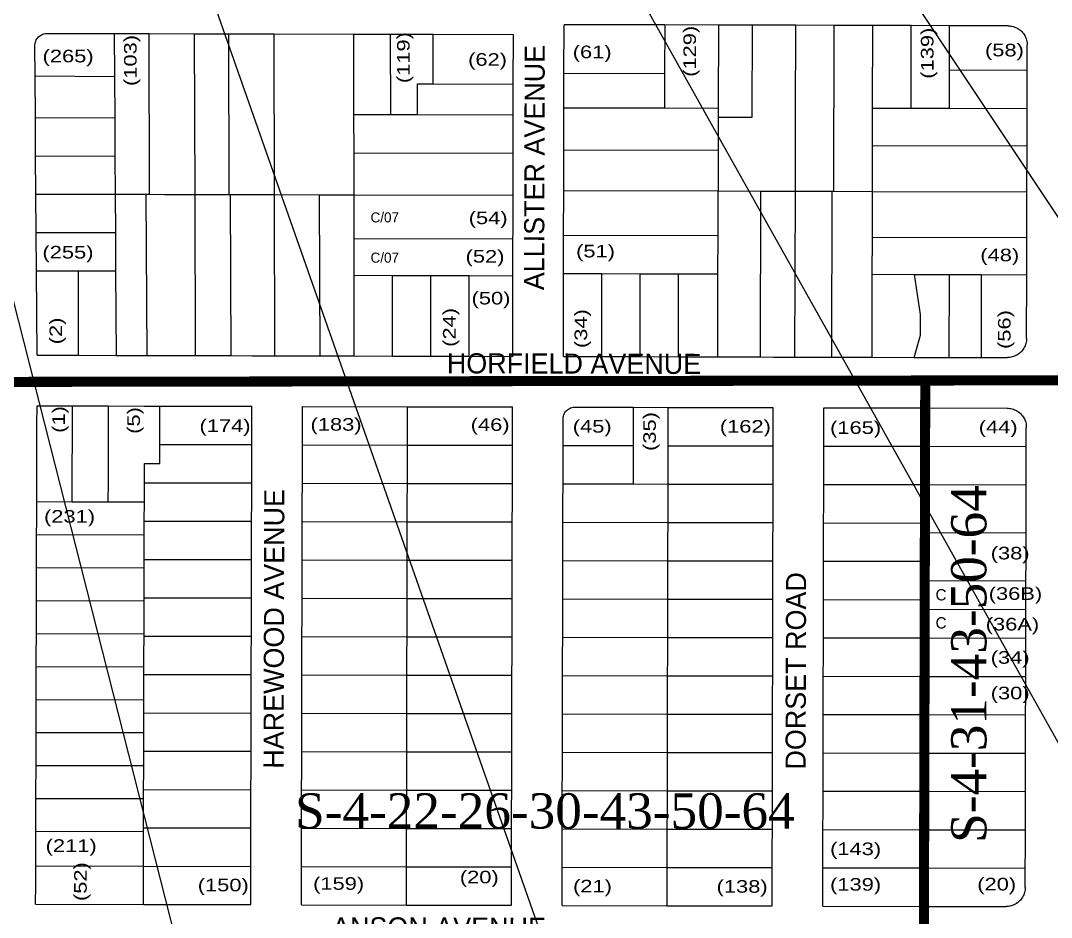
# Model space of a CAD drawing. Header units: millimetres. Extents: x 1745962 to 1749233, y 4525379 to 4529927.
# Drawn here: x 1747284.3 to 1747693.8, y 4528190.1 to 4528546.5 of the extents above; entities that cross this region are included whole.
import ezdxf
from ezdxf.enums import TextEntityAlignment as Align

# ---------------------------------------------------------------- set-up
doc = ezdxf.new("R2010")
doc.units = ezdxf.units.MM
doc.header["$LTSCALE"] = 10
doc.header["$MEASUREMENT"] = 0
for name, color, linetype in [('AROLL_ADDRESS', 44, 'Continuous'), ('AROLL_LOTS', 8, 'Continuous'), ('AROLL_ROADS', 7, 'Continuous'), ('CONSENT_AROLL', 8, 'Continuous'), ('ZONING_STANDARDS', 140, 'Continuous'), ('ZONING_ZONES', 140, 'Continuous')]:
    doc.layers.add(name, color=color, linetype=linetype)
doc.styles.add('DUTCH', font='dutcheb.ttf')
doc.styles.add('Univers Condensed', font='UNVR57W.TTF')
doc.styles.add('Univers Light Condensed', font='unvr47a.ttf')

msp = doc.modelspace()

# ---------------------------------------------------------------- linework, layer by layer
at = {"layer": 'AROLL_LOTS'}
for p, q in [((1747500.16, 4528525.63), (1747500.19, 4528544.87)), ((1747540.2, 4528544.77), (1747500.19, 4528544.87)), ((1747540.2, 4528544.77), (1747540.12, 4528525.53)), ((1747561.53, 4528544.72), (1747540.2, 4528544.77)), ((1747561.53, 4528544.72), (1747561.4, 4528511.73)), ((1747575.02, 4528544.68), (1747561.53, 4528544.72)), ((1747574.98, 4528508.69), (1747575.02, 4528544.68)), ((1747592.22, 4528544.64), (1747575.02, 4528544.68)), ((1747592.16, 4528508.65), (1747592.22, 4528544.64)), ((1747607.45, 4528544.6), (1747592.22, 4528544.64)), ((1747607.31, 4528478.69), (1747607.45, 4528544.6)), ((1747622.87, 4528544.57), (1747607.45, 4528544.6)), ((1747622.79, 4528511.61), (1747622.87, 4528544.57)), ((1747638.12, 4528544.53), (1747622.87, 4528544.57)), ((1747638.04, 4528511.57), (1747638.12, 4528544.53)), ((1747653.35, 4528544.5), (1747638.12, 4528544.53)), ((1747653.31, 4528526.77), (1747653.35, 4528544.5)), ((1747676.62, 4528544.43), (1747653.35, 4528544.5)), ((1747294.94, 4528541.45), (1747321.61, 4528541.39)), ((1747321.61, 4528541.39), (1747335.32, 4528541.36)), ((1747321.72, 4528524.36), (1747321.61, 4528541.39)), ((1747335.32, 4528541.36), (1747353.3, 4528541.31)), ((1747335.47, 4528477.48), (1747335.32, 4528541.36)), ((1747353.3, 4528541.31), (1747367.01, 4528541.27)), ((1747353.56, 4528477.43), (1747353.3, 4528541.31)), ((1747367.01, 4528541.27), (1747385, 4528541.23)), ((1747367.16, 4528477.39), (1747367.01, 4528541.27)), ((1747385, 4528541.23), (1747416.7, 4528541.15)), ((1747385.16, 4528477.35), (1747385, 4528541.23)), ((1747416.7, 4528541.15), (1747431.29, 4528541.11)), ((1747416.72, 4528509.24), (1747416.7, 4528541.15)), ((1747431.29, 4528541.11), (1747448.21, 4528541.07)), ((1747431.34, 4528509.2), (1747431.29, 4528541.11)), ((1747448.17, 4528521.34), (1747448.21, 4528541.07)), ((1747448.21, 4528541.07), (1747480.07, 4528540.99)), ((1747480.03, 4528521.27), (1747480.07, 4528540.99)), ((1747290.02, 4528524.5), (1747289.93, 4528536.42)), ((1747684.19, 4528526.69), (1747684.22, 4528536.8)), ((1747653.27, 4528511.54), (1747653.31, 4528526.77)), ((1747684.19, 4528526.69), (1747653.31, 4528526.77)), ((1747684.16, 4528511.45), (1747684.19, 4528526.69)), ((1747290.02, 4528524.5), (1747321.72, 4528524.36)), ((1747290.14, 4528508.03), (1747290.02, 4528524.5)), ((1747321.82, 4528507.9), (1747321.72, 4528524.36)), ((1747500.12, 4528511.91), (1747500.16, 4528525.63)), ((1747500.16, 4528525.63), (1747540.12, 4528525.53)), ((1747540.12, 4528525.53), (1747540.07, 4528511.79)), ((1747441.93, 4528509.17), (1747441.95, 4528521.36)), ((1747441.95, 4528521.36), (1747448.17, 4528521.34)), ((1747448.17, 4528521.34), (1747480.03, 4528521.27)), ((1747480, 4528509.08), (1747480.03, 4528521.27)), ((1747500.09, 4528495.16), (1747500.12, 4528511.91)), ((1747500.12, 4528511.91), (1747540.07, 4528511.79)), ((1747540.07, 4528511.79), (1747561.4, 4528511.73)), ((1747561.4, 4528511.73), (1747561.4, 4528508.15)), ((1747622.76, 4528496.87), (1747622.79, 4528511.61)), ((1747638.04, 4528511.57), (1747622.79, 4528511.61)), ((1747653.27, 4528511.54), (1747638.04, 4528511.57)), ((1747684.16, 4528511.45), (1747653.27, 4528511.54)), ((1747684.12, 4528496.72), (1747684.16, 4528511.45)), ((1747290.14, 4528508.03), (1747321.82, 4528507.9)), ((1747290.25, 4528492.81), (1747290.14, 4528508.03)), ((1747321.9, 4528492.7), (1747321.82, 4528507.9)), ((1747416.72, 4528509.24), (1747431.34, 4528509.2)), ((1747416.74, 4528494.01), (1747416.72, 4528509.24)), ((1747431.34, 4528509.2), (1747441.93, 4528509.17)), ((1747441.93, 4528509.17), (1747480, 4528509.08)), ((1747479.97, 4528493.85), (1747480, 4528509.08)), ((1747561.4, 4528508.15), (1747574.98, 4528508.11)), ((1747561.4, 4528508.15), (1747561.41, 4528495)), ((1747574.98, 4528508.11), (1747574.98, 4528508.69)), ((1747592.1, 4528478.73), (1747592.16, 4528508.65)), ((1747416.74, 4528494.01), (1747479.97, 4528493.85)), ((1747416.75, 4528477.28), (1747416.74, 4528494.01)), ((1747479.93, 4528477.11), (1747479.97, 4528493.85)), ((1747500.05, 4528478.95), (1747500.09, 4528495.16)), ((1747500.09, 4528495.16), (1747561.41, 4528495)), ((1747561.41, 4528495), (1747561.43, 4528478.8)), ((1747622.73, 4528478.65), (1747622.76, 4528496.87)), ((1747622.76, 4528496.87), (1747684.12, 4528496.72)), ((1747684.08, 4528478.49), (1747684.12, 4528496.72)), ((1747290.25, 4528492.81), (1747321.9, 4528492.7)), ((1747290.36, 4528477.59), (1747290.25, 4528492.81)), ((1747321.98, 4528477.51), (1747321.9, 4528492.7)), ((1747290.36, 4528477.59), (1747321.98, 4528477.51)), ((1747290.48, 4528462.36), (1747290.36, 4528477.59)), ((1747321.98, 4528477.51), (1747334.17, 4528477.48)), ((1747322.07, 4528462.28), (1747321.98, 4528477.51)), ((1747334.17, 4528477.48), (1747335.47, 4528477.48)), ((1747334.52, 4528413.45), (1747334.17, 4528477.48)), ((1747335.47, 4528477.48), (1747341.38, 4528477.46)), ((1747341.38, 4528477.46), (1747353.56, 4528477.43)), ((1747353.56, 4528477.43), (1747367.16, 4528477.39)), ((1747353.82, 4528413.4), (1747353.56, 4528477.43)), ((1747367.16, 4528477.39), (1747367.62, 4528477.39)), ((1747367.62, 4528477.39), (1747385.16, 4528477.35)), ((1747367.88, 4528413.36), (1747367.62, 4528477.39)), ((1747385.16, 4528477.35), (1747403, 4528477.3)), ((1747385.32, 4528413.32), (1747385.16, 4528477.35)), ((1747403, 4528477.3), (1747416.75, 4528477.28)), ((1747403.26, 4528413.28), (1747403, 4528477.3)), ((1747416.75, 4528477.28), (1747479.93, 4528477.11)), ((1747416.77, 4528445.3), (1747416.75, 4528477.28)), ((1747479.85, 4528445.14), (1747479.93, 4528477.11)), ((1747500, 4528461.23), (1747500.05, 4528478.95)), ((1747500.05, 4528478.95), (1747561.43, 4528478.8)), ((1747561.38, 4528461.08), (1747561.43, 4528478.8)), ((1747561.43, 4528478.8), (1747578.39, 4528478.76)), ((1747578.2, 4528412.84), (1747578.39, 4528478.76)), ((1747578.39, 4528478.76), (1747592.1, 4528478.73)), ((1747591.91, 4528412.8), (1747592.1, 4528478.73)), ((1747592.1, 4528478.73), (1747606.7, 4528478.69)), ((1747606.51, 4528412.77), (1747606.7, 4528478.69)), ((1747606.7, 4528478.69), (1747607.31, 4528478.69)), ((1747607.31, 4528478.69), (1747622.73, 4528478.65)), ((1747622.69, 4528460.47), (1747622.73, 4528478.65)), ((1747622.73, 4528478.65), (1747684.08, 4528478.49)), ((1747684.04, 4528460.31), (1747684.08, 4528478.49)), ((1747290.48, 4528462.36), (1747322.07, 4528462.28)), ((1747290.59, 4528447.13), (1747290.48, 4528462.36)), ((1747322.15, 4528447.05), (1747322.07, 4528462.28)), ((1747499.97, 4528446), (1747500, 4528461.23)), ((1747500, 4528461.23), (1747561.38, 4528461.08)), ((1747561.34, 4528445.84), (1747561.38, 4528461.08)), ((1747622.66, 4528445.69), (1747622.69, 4528460.47)), ((1747622.69, 4528460.47), (1747684.04, 4528460.31)), ((1747684, 4528445.54), (1747684.04, 4528460.31)), ((1747290.59, 4528447.13), (1747307.26, 4528447.09)), ((1747290.85, 4528413.55), (1747290.59, 4528447.13)), ((1747307.26, 4528447.09), (1747322.15, 4528447.05)), ((1747307.29, 4528413.51), (1747307.26, 4528447.09)), ((1747322.33, 4528413.47), (1747322.15, 4528447.05)), ((1747416.77, 4528445.3), (1747432.01, 4528445.26)), ((1747416.8, 4528413.24), (1747416.77, 4528445.3)), ((1747432.01, 4528445.26), (1747447.24, 4528445.22)), ((1747432.03, 4528413.2), (1747432.01, 4528445.26)), ((1747447.24, 4528445.22), (1747462.47, 4528445.18)), ((1747447.27, 4528413.16), (1747447.24, 4528445.22)), ((1747462.47, 4528445.18), (1747479.85, 4528445.14)), ((1747462.49, 4528413.12), (1747462.47, 4528445.18)), ((1747479.79, 4528413.08), (1747479.85, 4528445.14)), ((1747499.9, 4528413.04), (1747499.97, 4528446)), ((1747499.97, 4528446), (1747515.21, 4528445.96)), ((1747515.13, 4528413), (1747515.21, 4528445.96)), ((1747515.21, 4528445.96), (1747530.45, 4528445.92)), ((1747530.36, 4528412.96), (1747530.45, 4528445.92)), ((1747530.45, 4528445.92), (1747545.68, 4528445.88)), ((1747545.6, 4528412.92), (1747545.68, 4528445.88)), ((1747545.68, 4528445.88), (1747561.34, 4528445.84)), ((1747561.24, 4528412.88), (1747561.34, 4528445.84)), ((1747622.58, 4528412.73), (1747622.66, 4528445.69)), ((1747622.66, 4528445.69), (1747639.42, 4528445.65)), ((1747639.42, 4528445.65), (1747653.14, 4528445.62)), ((1747641.82, 4528429.74), (1747639.42, 4528445.65)), ((1747653.14, 4528445.62), (1747653.05, 4528412.65)), ((1747653.14, 4528445.62), (1747665.93, 4528445.59)), ((1747665.93, 4528445.59), (1747665.85, 4528412.62)), ((1747665.93, 4528445.59), (1747684, 4528445.54)), ((1747683.94, 4528420.19), (1747684, 4528445.54)), ((1747641.8, 4528421.52), (1747641.82, 4528429.74)), ((1747639.35, 4528412.69), (1747641.8, 4528421.52)), ((1747290.85, 4528413.55), (1747307.29, 4528413.51)), ((1747307.29, 4528413.51), (1747322.33, 4528413.47)), ((1747322.33, 4528413.47), (1747334.52, 4528413.45)), ((1747334.52, 4528413.45), (1747341.63, 4528413.43)), ((1747341.63, 4528413.43), (1747353.82, 4528413.4)), ((1747353.82, 4528413.4), (1747367.88, 4528413.36)), ((1747367.88, 4528413.36), (1747376.21, 4528413.34)), ((1747376.21, 4528413.34), (1747385.32, 4528413.32)), ((1747385.32, 4528413.32), (1747396.32, 4528413.29)), ((1747396.32, 4528413.29), (1747403.26, 4528413.28)), ((1747403.26, 4528413.28), (1747416.8, 4528413.24)), ((1747416.8, 4528413.24), (1747432.03, 4528413.2)), ((1747432.03, 4528413.2), (1747447.27, 4528413.16)), ((1747447.27, 4528413.16), (1747462.49, 4528413.12)), ((1747462.49, 4528413.12), (1747479.79, 4528413.08)), ((1747499.9, 4528413.04), (1747515.13, 4528413)), ((1747515.13, 4528413), (1747530.36, 4528412.96)), ((1747530.36, 4528412.96), (1747545.6, 4528412.92)), ((1747545.6, 4528412.92), (1747561.24, 4528412.88)), ((1747561.24, 4528412.88), (1747578.2, 4528412.84)), ((1747578.2, 4528412.84), (1747583.38, 4528412.82)), ((1747583.38, 4528412.82), (1747591.91, 4528412.8)), ((1747591.91, 4528412.8), (1747603.49, 4528412.78)), ((1747603.49, 4528412.78), (1747606.51, 4528412.77)), ((1747606.51, 4528412.77), (1747622.58, 4528412.73)), ((1747622.58, 4528412.73), (1747639.35, 4528412.69)), ((1747639.35, 4528412.69), (1747653.05, 4528412.65)), ((1747653.05, 4528412.65), (1747665.85, 4528412.62)), ((1747665.85, 4528412.62), (1747676.31, 4528412.59)), ((1747290.77, 4528385.82), (1747290.79, 4528393.45)), ((1747290.79, 4528393.45), (1747304.88, 4528393.4)), ((1747304.86, 4528385.79), (1747304.88, 4528393.4)), ((1747304.88, 4528393.4), (1747319.21, 4528393.37)), ((1747319.19, 4528385.75), (1747319.21, 4528393.37)), ((1747319.21, 4528393.37), (1747333.52, 4528393.33)), ((1747333.52, 4528393.33), (1747339.61, 4528393.32)), ((1747339.59, 4528385.71), (1747339.61, 4528393.32)), ((1747339.61, 4528393.32), (1747376.17, 4528393.23)), ((1747376.15, 4528385.61), (1747376.17, 4528393.23)), ((1747396.26, 4528385.57), (1747396.28, 4528393.18)), ((1747396.28, 4528393.18), (1747438, 4528393.07)), ((1747437.99, 4528385.45), (1747438, 4528393.07)), ((1747438, 4528393.07), (1747479.74, 4528392.97)), ((1747479.72, 4528385.36), (1747479.74, 4528392.97)), ((1747504.42, 4528392.91), (1747527.68, 4528392.85)), ((1747527.68, 4528392.85), (1747527.67, 4528385.23)), ((1747527.68, 4528392.85), (1747541.6, 4528392.81)), ((1747541.58, 4528385.19), (1747541.6, 4528392.81)), ((1747541.6, 4528392.81), (1747583.33, 4528392.71)), ((1747583.31, 4528385.1), (1747583.33, 4528392.71)), ((1747603.42, 4528385.05), (1747603.44, 4528392.67)), ((1747603.44, 4528392.67), (1747643.66, 4528392.56)), ((1747643.64, 4528384.95), (1747643.66, 4528392.56)), ((1747643.66, 4528392.56), (1747676.26, 4528392.49)), ((1747499.83, 4528385.3), (1747499.84, 4528388.34)), ((1747290.75, 4528378.2), (1747290.77, 4528385.82)), ((1747304.84, 4528378.17), (1747304.86, 4528385.79)), ((1747319.17, 4528378.13), (1747319.19, 4528385.75)), ((1747339.58, 4528378.09), (1747339.59, 4528385.71)), ((1747376.13, 4528377.99), (1747376.15, 4528385.61)), ((1747396.24, 4528377.94), (1747396.26, 4528385.57)), ((1747437.97, 4528377.84), (1747437.99, 4528385.45)), ((1747479.7, 4528377.74), (1747479.72, 4528385.36)), ((1747499.82, 4528377.68), (1747499.83, 4528385.3)), ((1747527.67, 4528385.23), (1747527.65, 4528377.61)), ((1747541.57, 4528377.58), (1747541.58, 4528385.19)), ((1747583.29, 4528377.48), (1747583.31, 4528385.1)), ((1747603.4, 4528377.43), (1747603.42, 4528385.05)), ((1747643.62, 4528377.33), (1747643.64, 4528384.95)), ((1747683.84, 4528377.23), (1747683.85, 4528384.85)), ((1747290.73, 4528370.59), (1747290.75, 4528378.2)), ((1747304.82, 4528370.55), (1747304.84, 4528378.17)), ((1747319.15, 4528370.52), (1747319.17, 4528378.13)), ((1747339.56, 4528370.47), (1747339.58, 4528378.09)), ((1747339.58, 4528378.09), (1747376.13, 4528377.99)), ((1747376.11, 4528370.38), (1747376.13, 4528377.99)), ((1747396.23, 4528370.32), (1747396.24, 4528377.94)), ((1747396.24, 4528377.94), (1747437.97, 4528377.84)), ((1747437.95, 4528370.22), (1747437.97, 4528377.84)), ((1747437.97, 4528377.84), (1747479.7, 4528377.74)), ((1747479.68, 4528370.12), (1747479.7, 4528377.74)), ((1747499.8, 4528370.06), (1747499.82, 4528377.68)), ((1747499.82, 4528377.68), (1747527.65, 4528377.61)), ((1747527.65, 4528377.61), (1747527.63, 4528370)), ((1747541.56, 4528369.96), (1747541.57, 4528377.58)), ((1747541.57, 4528377.58), (1747583.29, 4528377.48)), ((1747583.27, 4528369.86), (1747583.29, 4528377.48)), ((1747603.39, 4528369.8), (1747603.4, 4528377.43)), ((1747603.4, 4528377.43), (1747643.62, 4528377.33)), ((1747643.6, 4528369.71), (1747643.62, 4528377.33)), ((1747643.62, 4528377.33), (1747683.84, 4528377.23)), ((1747683.82, 4528369.61), (1747683.84, 4528377.23)), ((1747290.7, 4528362.97), (1747290.73, 4528370.59)), ((1747304.8, 4528362.94), (1747304.82, 4528370.55)), ((1747319.13, 4528362.9), (1747319.15, 4528370.52)), ((1747333.45, 4528362.86), (1747333.46, 4528370.48)), ((1747333.46, 4528370.48), (1747339.56, 4528370.47)), ((1747376.09, 4528362.76), (1747376.11, 4528370.38)), ((1747396.21, 4528362.7), (1747396.23, 4528370.32)), ((1747437.93, 4528362.6), (1747437.95, 4528370.22)), ((1747479.67, 4528362.49), (1747479.68, 4528370.12)), ((1747499.78, 4528362.45), (1747499.8, 4528370.06)), ((1747527.63, 4528370), (1747527.62, 4528362.38)), ((1747541.54, 4528362.34), (1747541.56, 4528369.96)), ((1747583.25, 4528362.24), (1747583.27, 4528369.86)), ((1747603.37, 4528362.19), (1747603.39, 4528369.8)), ((1747643.58, 4528362.09), (1747643.6, 4528369.71)), ((1747683.8, 4528362), (1747683.82, 4528369.61)), ((1747290.68, 4528355.35), (1747290.7, 4528362.97)), ((1747304.79, 4528355.32), (1747304.8, 4528362.94)), ((1747319.11, 4528355.28), (1747319.13, 4528362.9)), ((1747333.43, 4528355.24), (1747333.45, 4528362.86)), ((1747333.45, 4528362.86), (1747376.09, 4528362.76)), ((1747376.08, 4528355.14), (1747376.09, 4528362.76)), ((1747396.19, 4528355.09), (1747396.21, 4528362.7)), ((1747396.21, 4528362.7), (1747437.93, 4528362.6)), ((1747437.91, 4528354.99), (1747437.93, 4528362.6)), ((1747437.93, 4528362.6), (1747479.67, 4528362.49)), ((1747479.65, 4528354.88), (1747479.67, 4528362.49)), ((1747499.76, 4528354.83), (1747499.78, 4528362.45)), ((1747499.78, 4528362.45), (1747527.62, 4528362.38)), ((1747527.62, 4528362.38), (1747541.54, 4528362.34)), ((1747541.52, 4528354.72), (1747541.54, 4528362.34)), ((1747541.54, 4528362.34), (1747583.25, 4528362.24)), ((1747583.24, 4528354.62), (1747583.25, 4528362.24)), ((1747603.35, 4528354.57), (1747603.37, 4528362.19)), ((1747603.37, 4528362.19), (1747643.58, 4528362.09)), ((1747643.57, 4528354.47), (1747643.58, 4528362.09)), ((1747643.58, 4528362.09), (1747683.8, 4528362)), ((1747683.78, 4528354.37), (1747683.8, 4528362)), ((1747290.66, 4528347.74), (1747290.68, 4528355.35)), ((1747290.68, 4528355.35), (1747304.79, 4528355.32)), ((1747304.79, 4528355.32), (1747319.11, 4528355.28)), ((1747319.11, 4528355.28), (1747333.43, 4528355.24)), ((1747333.41, 4528347.63), (1747333.43, 4528355.24)), ((1747376.06, 4528347.52), (1747376.08, 4528355.14)), ((1747396.17, 4528347.47), (1747396.19, 4528355.09)), ((1747437.9, 4528347.37), (1747437.91, 4528354.99)), ((1747479.63, 4528347.26), (1747479.65, 4528354.88)), ((1747499.75, 4528347.21), (1747499.76, 4528354.83)), ((1747541.5, 4528347.11), (1747541.52, 4528354.72)), ((1747583.22, 4528347.01), (1747583.24, 4528354.62)), ((1747603.33, 4528346.95), (1747603.35, 4528354.57)), ((1747643.55, 4528346.85), (1747643.57, 4528354.47)), ((1747683.76, 4528346.75), (1747683.78, 4528354.37)), ((1747290.65, 4528342.24), (1747290.66, 4528347.74)), ((1747333.39, 4528342.14), (1747333.41, 4528347.63)), ((1747333.41, 4528347.63), (1747376.06, 4528347.52)), ((1747376.04, 4528339.91), (1747376.06, 4528347.52)), ((1747396.15, 4528339.85), (1747396.17, 4528347.47)), ((1747396.17, 4528347.47), (1747437.9, 4528347.37)), ((1747437.88, 4528339.75), (1747437.9, 4528347.37)), ((1747437.9, 4528347.37), (1747479.63, 4528347.26)), ((1747479.61, 4528339.64), (1747479.63, 4528347.26)), ((1747499.73, 4528339.59), (1747499.75, 4528347.21)), ((1747499.75, 4528347.21), (1747541.5, 4528347.11)), ((1747541.48, 4528339.49), (1747541.5, 4528347.11)), ((1747541.5, 4528347.11), (1747583.22, 4528347.01)), ((1747583.2, 4528339.39), (1747583.22, 4528347.01)), ((1747603.31, 4528339.34), (1747603.33, 4528346.95)), ((1747603.33, 4528346.95), (1747643.55, 4528346.85)), ((1747643.54, 4528343.04), (1747643.55, 4528346.85)), ((1747683.75, 4528342.95), (1747683.76, 4528346.75)), ((1747290.64, 4528340.12), (1747290.65, 4528342.24)), ((1747290.65, 4528342.24), (1747333.39, 4528342.14)), ((1747333.39, 4528340.01), (1747333.39, 4528342.14)), ((1747643.53, 4528339.23), (1747643.54, 4528343.04)), ((1747643.54, 4528343.04), (1747683.75, 4528342.95)), ((1747683.74, 4528339.14), (1747683.75, 4528342.95)), ((1747290.62, 4528332.49), (1747290.64, 4528340.12)), ((1747333.37, 4528332.39), (1747333.39, 4528340.01)), ((1747376.02, 4528332.29), (1747376.04, 4528339.91)), ((1747396.14, 4528332.23), (1747396.15, 4528339.85)), ((1747437.87, 4528332.13), (1747437.88, 4528339.75)), ((1747479.59, 4528332.03), (1747479.61, 4528339.64)), ((1747499.71, 4528331.98), (1747499.73, 4528339.59)), ((1747541.47, 4528331.87), (1747541.48, 4528339.49)), ((1747583.19, 4528331.77), (1747583.2, 4528339.39)), ((1747603.3, 4528331.72), (1747603.31, 4528339.34)), ((1747643.51, 4528331.62), (1747643.53, 4528339.23)), ((1747683.73, 4528331.52), (1747683.74, 4528339.14)), ((1747290.62, 4528329.15), (1747290.62, 4528332.49)), ((1747333.37, 4528332.39), (1747376.02, 4528332.29)), ((1747333.37, 4528329.04), (1747333.37, 4528332.39)), ((1747376, 4528324.67), (1747376.02, 4528332.29)), ((1747396.12, 4528324.62), (1747396.14, 4528332.23)), ((1747396.14, 4528332.23), (1747437.87, 4528332.13)), ((1747437.85, 4528324.52), (1747437.87, 4528332.13)), ((1747437.87, 4528332.13), (1747479.59, 4528332.03)), ((1747479.58, 4528324.41), (1747479.59, 4528332.03)), ((1747499.69, 4528324.36), (1747499.71, 4528331.98)), ((1747499.71, 4528331.98), (1747541.47, 4528331.87)), ((1747541.45, 4528324.25), (1747541.47, 4528331.87)), ((1747541.47, 4528331.87), (1747583.19, 4528331.77)), ((1747583.17, 4528324.16), (1747583.19, 4528331.77)), ((1747603.28, 4528324.1), (1747603.3, 4528331.72)), ((1747603.3, 4528331.72), (1747643.51, 4528331.62)), ((1747643.49, 4528324), (1747643.51, 4528331.62)), ((1747683.71, 4528323.9), (1747683.73, 4528331.52)), ((1747290.6, 4528324.88), (1747290.62, 4528329.15)), ((1747290.62, 4528329.15), (1747333.37, 4528329.04)), ((1747333.35, 4528324.78), (1747333.37, 4528329.04)), ((1747290.58, 4528317.26), (1747290.6, 4528324.88)), ((1747333.34, 4528317.16), (1747333.35, 4528324.78)), ((1747375.98, 4528317.05), (1747376, 4528324.67)), ((1747396.1, 4528317), (1747396.12, 4528324.62)), ((1747437.83, 4528316.9), (1747437.85, 4528324.52)), ((1747479.56, 4528316.79), (1747479.58, 4528324.41)), ((1747499.68, 4528316.74), (1747499.69, 4528324.36)), ((1747541.43, 4528316.64), (1747541.45, 4528324.25)), ((1747583.16, 4528316.54), (1747583.17, 4528324.16)), ((1747603.26, 4528316.48), (1747603.28, 4528324.1)), ((1747643.47, 4528316.38), (1747643.49, 4528324)), ((1747643.49, 4528324), (1747683.71, 4528323.9)), ((1747683.69, 4528316.28), (1747683.71, 4528323.9)), ((1747290.58, 4528316.05), (1747290.58, 4528317.26)), ((1747333.33, 4528315.94), (1747333.34, 4528317.16)), ((1747333.34, 4528317.16), (1747375.98, 4528317.05)), ((1747375.97, 4528309.43), (1747375.98, 4528317.05)), ((1747396.08, 4528309.38), (1747396.1, 4528317)), ((1747396.1, 4528317), (1747437.83, 4528316.9)), ((1747437.82, 4528309.28), (1747437.83, 4528316.9)), ((1747437.83, 4528316.9), (1747479.56, 4528316.79)), ((1747290.56, 4528309.64), (1747290.58, 4528316.05)), ((1747290.58, 4528316.05), (1747333.33, 4528315.94)), ((1747333.32, 4528309.54), (1747333.33, 4528315.94)), ((1747479.54, 4528309.17), (1747479.56, 4528316.79)), ((1747499.66, 4528309.12), (1747499.68, 4528316.74)), ((1747499.68, 4528316.74), (1747541.43, 4528316.64)), ((1747541.41, 4528309.02), (1747541.43, 4528316.64)), ((1747541.43, 4528316.64), (1747583.16, 4528316.54)), ((1747583.13, 4528308.91), (1747583.16, 4528316.54)), ((1747603.24, 4528308.87), (1747603.26, 4528316.48)), ((1747603.26, 4528316.48), (1747643.47, 4528316.38)), ((1747643.46, 4528308.76), (1747643.47, 4528316.38)), ((1747683.67, 4528308.67), (1747683.69, 4528316.28)), ((1747290.54, 4528302.94), (1747290.56, 4528309.64)), ((1747333.3, 4528302.83), (1747333.32, 4528309.54)), ((1747375.95, 4528301.81), (1747375.97, 4528309.43)), ((1747396.06, 4528301.77), (1747396.08, 4528309.38)), ((1747437.8, 4528301.66), (1747437.82, 4528309.28)), ((1747479.52, 4528301.56), (1747479.54, 4528309.17)), ((1747499.64, 4528301.51), (1747499.66, 4528309.12)), ((1747541.39, 4528301.4), (1747541.41, 4528309.02)), ((1747583.11, 4528301.29), (1747583.13, 4528308.91)), ((1747603.22, 4528301.25), (1747603.24, 4528308.87)), ((1747643.44, 4528301.15), (1747643.46, 4528308.76)), ((1747643.47, 4528312.58), (1747683.68, 4528312.48)), ((1747683.65, 4528301.05), (1747683.67, 4528308.67)), ((1747290.52, 4528294.41), (1747290.54, 4528302.03)), ((1747290.54, 4528302.94), (1747333.3, 4528302.83)), ((1747290.54, 4528302.03), (1747290.54, 4528302.94)), ((1747333.28, 4528294.31), (1747333.3, 4528301.92)), ((1747333.3, 4528301.92), (1747333.3, 4528302.83)), ((1747333.3, 4528301.92), (1747375.95, 4528301.81)), ((1747375.93, 4528294.19), (1747375.95, 4528301.81)), ((1747396.04, 4528294.15), (1747396.06, 4528301.77)), ((1747396.06, 4528301.77), (1747437.8, 4528301.66)), ((1747437.78, 4528294.05), (1747437.8, 4528301.66)), ((1747437.8, 4528301.66), (1747479.52, 4528301.56)), ((1747479.51, 4528293.94), (1747479.52, 4528301.56)), ((1747499.62, 4528293.89), (1747499.64, 4528301.51)), ((1747499.64, 4528301.51), (1747541.39, 4528301.4)), ((1747541.37, 4528293.79), (1747541.39, 4528301.4)), ((1747541.39, 4528301.4), (1747583.11, 4528301.29)), ((1747583.09, 4528293.68), (1747583.11, 4528301.29)), ((1747603.21, 4528293.63), (1747603.22, 4528301.25)), ((1747603.22, 4528301.25), (1747643.44, 4528301.15)), ((1747643.42, 4528293.53), (1747643.44, 4528301.15)), ((1747643.44, 4528301.15), (1747683.65, 4528301.05)), ((1747683.64, 4528293.43), (1747683.65, 4528301.05)), ((1747290.51, 4528289.84), (1747290.52, 4528294.41)), ((1747333.28, 4528289.73), (1747333.28, 4528294.31)), ((1747375.91, 4528286.58), (1747375.93, 4528294.19)), ((1747396.03, 4528286.53), (1747396.04, 4528294.15)), ((1747437.76, 4528286.43), (1747437.78, 4528294.05)), ((1747479.49, 4528286.32), (1747479.51, 4528293.94)), ((1747499.6, 4528286.27), (1747499.62, 4528293.89)), ((1747541.35, 4528286.17), (1747541.37, 4528293.79)), ((1747583.07, 4528286.06), (1747583.09, 4528293.68)), ((1747603.19, 4528286.01), (1747603.21, 4528293.63)), ((1747643.4, 4528285.91), (1747643.42, 4528293.53)), ((1747683.62, 4528285.81), (1747683.64, 4528293.43)), ((1747290.5, 4528286.79), (1747290.51, 4528289.84)), ((1747290.51, 4528289.84), (1747333.28, 4528289.73)), ((1747333.26, 4528286.69), (1747333.28, 4528289.73)), ((1747290.48, 4528279.18), (1747290.5, 4528286.79)), ((1747333.24, 4528279.07), (1747333.26, 4528286.69)), ((1747333.26, 4528286.69), (1747375.91, 4528286.58)), ((1747375.89, 4528278.96), (1747375.91, 4528286.58)), ((1747396.01, 4528278.91), (1747396.03, 4528286.53)), ((1747396.03, 4528286.53), (1747437.76, 4528286.43)), ((1747437.74, 4528278.81), (1747437.76, 4528286.43)), ((1747437.76, 4528286.43), (1747479.49, 4528286.32)), ((1747479.47, 4528278.7), (1747479.49, 4528286.32)), ((1747499.59, 4528278.65), (1747499.6, 4528286.27)), ((1747499.6, 4528286.27), (1747541.35, 4528286.17)), ((1747541.33, 4528278.55), (1747541.35, 4528286.17)), ((1747541.35, 4528286.17), (1747583.07, 4528286.06)), ((1747583.06, 4528278.44), (1747583.07, 4528286.06)), ((1747603.18, 4528278.4), (1747603.19, 4528286.01)), ((1747603.19, 4528286.01), (1747643.4, 4528285.91)), ((1747643.38, 4528278.3), (1747643.4, 4528285.91)), ((1747643.4, 4528285.91), (1747683.62, 4528285.81)), ((1747683.6, 4528278.2), (1747683.62, 4528285.81)), ((1747290.45, 4528271.55), (1747290.47, 4528276.74)), ((1747290.47, 4528276.74), (1747290.48, 4528279.18)), ((1747290.47, 4528276.74), (1747333.24, 4528276.63)), ((1747333.23, 4528271.45), (1747333.24, 4528276.63)), ((1747333.24, 4528276.63), (1747333.24, 4528279.07)), ((1747375.88, 4528271.34), (1747375.89, 4528278.96)), ((1747395.99, 4528271.3), (1747396.01, 4528278.91)), ((1747437.73, 4528271.19), (1747437.74, 4528278.81)), ((1747479.45, 4528271.09), (1747479.47, 4528278.7)), ((1747499.57, 4528271.04), (1747499.59, 4528278.65)), ((1747541.32, 4528270.93), (1747541.33, 4528278.55)), ((1747583.04, 4528270.82), (1747583.06, 4528278.44)), ((1747603.16, 4528270.78), (1747603.18, 4528278.4)), ((1747643.37, 4528270.68), (1747643.38, 4528278.3)), ((1747683.58, 4528270.58), (1747683.6, 4528278.2)), ((1747290.43, 4528263.94), (1747290.45, 4528271.55)), ((1747333.21, 4528263.84), (1747333.23, 4528271.45)), ((1747333.23, 4528271.45), (1747375.88, 4528271.34)), ((1747375.86, 4528263.72), (1747375.88, 4528271.34)), ((1747395.97, 4528263.68), (1747395.99, 4528271.3)), ((1747395.99, 4528271.3), (1747437.73, 4528271.19)), ((1747437.71, 4528263.57), (1747437.73, 4528271.19)), ((1747437.73, 4528271.19), (1747479.45, 4528271.09)), ((1747479.44, 4528263.47), (1747479.45, 4528271.09)), ((1747499.55, 4528263.42), (1747499.57, 4528271.04)), ((1747499.57, 4528271.04), (1747541.32, 4528270.93)), ((1747541.3, 4528263.32), (1747541.32, 4528270.93)), ((1747541.32, 4528270.93), (1747583.04, 4528270.82)), ((1747583.03, 4528263.21), (1747583.04, 4528270.82)), ((1747603.14, 4528263.16), (1747603.16, 4528270.78)), ((1747603.16, 4528270.78), (1747643.37, 4528270.68)), ((1747643.36, 4528263.06), (1747643.37, 4528270.68)), ((1747643.37, 4528270.68), (1747683.58, 4528270.58)), ((1747683.56, 4528262.96), (1747683.58, 4528270.58)), ((1747290.43, 4528263.63), (1747290.43, 4528263.94)), ((1747333.21, 4528263.53), (1747333.21, 4528263.84)), ((1747375.84, 4528256.11), (1747375.86, 4528263.72)), ((1747395.95, 4528256.06), (1747395.97, 4528263.68)), ((1747290.41, 4528256.32), (1747290.43, 4528263.63)), ((1747290.43, 4528263.63), (1747333.21, 4528263.53)), ((1747333.2, 4528256.22), (1747333.21, 4528263.53)), ((1747437.69, 4528255.95), (1747437.71, 4528263.57)), ((1747479.42, 4528255.85), (1747479.44, 4528263.47)), ((1747499.53, 4528255.8), (1747499.55, 4528263.42)), ((1747541.28, 4528255.7), (1747541.3, 4528263.32)), ((1747583.01, 4528255.59), (1747583.03, 4528263.21)), ((1747603.13, 4528255.54), (1747603.14, 4528263.16)), ((1747643.34, 4528255.44), (1747643.36, 4528263.06)), ((1747683.55, 4528255.35), (1747683.56, 4528262.96)), ((1747290.39, 4528250.54), (1747290.41, 4528256.32)), ((1747333.18, 4528250.42), (1747333.2, 4528256.22)), ((1747333.2, 4528256.22), (1747375.84, 4528256.11)), ((1747375.82, 4528248.49), (1747375.84, 4528256.11)), ((1747395.94, 4528248.44), (1747395.95, 4528256.06)), ((1747395.95, 4528256.06), (1747437.69, 4528255.95)), ((1747437.67, 4528248.33), (1747437.69, 4528255.95)), ((1747437.69, 4528255.95), (1747479.42, 4528255.85)), ((1747479.4, 4528248.23), (1747479.42, 4528255.85)), ((1747499.52, 4528248.18), (1747499.53, 4528255.8)), ((1747499.53, 4528255.8), (1747541.28, 4528255.7)), ((1747541.26, 4528248.08), (1747541.28, 4528255.7)), ((1747541.28, 4528255.7), (1747583.01, 4528255.59)), ((1747582.99, 4528247.97), (1747583.01, 4528255.59)), ((1747603.11, 4528247.93), (1747603.13, 4528255.54)), ((1747603.13, 4528255.54), (1747643.34, 4528255.44)), ((1747643.32, 4528247.83), (1747643.34, 4528255.44)), ((1747643.34, 4528255.44), (1747683.55, 4528255.35)), ((1747683.54, 4528247.73), (1747683.55, 4528255.35)), ((1747290.37, 4528241.09), (1747290.39, 4528248.7)), ((1747290.39, 4528250.54), (1747333.18, 4528250.42)), ((1747290.39, 4528248.7), (1747290.39, 4528250.54)), ((1747333.16, 4528240.98), (1747333.18, 4528248.6)), ((1747333.18, 4528248.6), (1747333.18, 4528250.42)), ((1747375.8, 4528240.87), (1747375.82, 4528248.49)), ((1747395.92, 4528240.83), (1747395.94, 4528248.44)), ((1747437.66, 4528240.71), (1747437.67, 4528248.33)), ((1747479.38, 4528240.62), (1747479.4, 4528248.23)), ((1747499.5, 4528240.57), (1747499.52, 4528248.18)), ((1747541.24, 4528240.46), (1747541.26, 4528248.08)), ((1747582.98, 4528240.35), (1747582.99, 4528247.97)), ((1747603.09, 4528240.31), (1747603.11, 4528247.93)), ((1747643.3, 4528240.21), (1747643.32, 4528247.83)), ((1747683.52, 4528240.11), (1747683.54, 4528247.73)), ((1747290.37, 4528237.42), (1747290.37, 4528241.09)), ((1747333.15, 4528237.32), (1747333.16, 4528240.98)), ((1747333.16, 4528240.98), (1747375.8, 4528240.87)), ((1747375.79, 4528233.25), (1747375.8, 4528240.87)), ((1747395.9, 4528233.21), (1747395.92, 4528240.83)), ((1747395.92, 4528240.83), (1747437.66, 4528240.71)), ((1747437.64, 4528233.1), (1747437.66, 4528240.71)), ((1747437.66, 4528240.71), (1747479.38, 4528240.62)), ((1747479.37, 4528233), (1747479.38, 4528240.62)), ((1747499.48, 4528232.95), (1747499.5, 4528240.57)), ((1747499.5, 4528240.57), (1747541.24, 4528240.46)), ((1747541.22, 4528232.84), (1747541.24, 4528240.46)), ((1747541.24, 4528240.46), (1747582.98, 4528240.35)), ((1747582.96, 4528232.74), (1747582.98, 4528240.35)), ((1747603.07, 4528232.69), (1747603.09, 4528240.31)), ((1747603.09, 4528240.31), (1747643.3, 4528240.21)), ((1747643.28, 4528232.59), (1747643.3, 4528240.21)), ((1747643.3, 4528240.21), (1747683.52, 4528240.11)), ((1747683.5, 4528232.49), (1747683.52, 4528240.11)), ((1747290.35, 4528233.47), (1747290.37, 4528237.42)), ((1747290.37, 4528237.42), (1747333.15, 4528237.32)), ((1747333.13, 4528233.36), (1747333.15, 4528237.32)), ((1747290.33, 4528225.85), (1747290.35, 4528233.47)), ((1747333.12, 4528225.74), (1747333.13, 4528233.36)), ((1747375.77, 4528225.64), (1747375.79, 4528233.25)), ((1747395.88, 4528225.59), (1747395.9, 4528233.21)), ((1747437.62, 4528225.48), (1747437.64, 4528233.1)), ((1747479.35, 4528225.38), (1747479.37, 4528233)), ((1747499.47, 4528225.33), (1747499.48, 4528232.95)), ((1747541.2, 4528225.22), (1747541.22, 4528232.84)), ((1747582.94, 4528225.12), (1747582.96, 4528232.74)), ((1747603.05, 4528225.08), (1747603.07, 4528232.69)), ((1747643.27, 4528224.97), (1747643.28, 4528232.59)), ((1747683.48, 4528224.88), (1747683.5, 4528232.49)), ((1747290.31, 4528218.24), (1747290.33, 4528224.33)), ((1747290.33, 4528224.33), (1747290.33, 4528225.85)), ((1747290.33, 4528224.33), (1747333.11, 4528224.22)), ((1747333.1, 4528218.12), (1747333.11, 4528224.22)), ((1747333.11, 4528224.22), (1747333.12, 4528225.74)), ((1747333.12, 4528225.74), (1747375.77, 4528225.64)), ((1747375.75, 4528218.02), (1747375.77, 4528225.64)), ((1747395.86, 4528217.97), (1747395.88, 4528225.59)), ((1747395.88, 4528225.59), (1747437.62, 4528225.48)), ((1747437.6, 4528217.86), (1747437.62, 4528225.48)), ((1747437.62, 4528225.48), (1747479.35, 4528225.38)), ((1747479.33, 4528217.76), (1747479.35, 4528225.38)), ((1747499.45, 4528217.72), (1747499.47, 4528225.33)), ((1747499.47, 4528225.33), (1747541.2, 4528225.22)), ((1747541.19, 4528217.6), (1747541.2, 4528225.22)), ((1747541.2, 4528225.22), (1747582.94, 4528225.12)), ((1747582.92, 4528217.5), (1747582.94, 4528225.12)), ((1747603.04, 4528217.46), (1747603.05, 4528225.08)), ((1747603.05, 4528225.08), (1747643.27, 4528224.97)), ((1747643.25, 4528217.36), (1747643.27, 4528224.97)), ((1747643.27, 4528224.97), (1747683.48, 4528224.88)), ((1747683.46, 4528217.26), (1747683.48, 4528224.88)), ((1747290.29, 4528210.61), (1747290.31, 4528218.24)), ((1747333.08, 4528210.51), (1747333.1, 4528218.12)), ((1747375.73, 4528210.4), (1747375.75, 4528218.02)), ((1747395.85, 4528210.35), (1747395.86, 4528217.97)), ((1747437.58, 4528210.25), (1747437.6, 4528217.86)), ((1747479.32, 4528210.15), (1747479.33, 4528217.76)), ((1747499.44, 4528210.1), (1747499.45, 4528217.72)), ((1747541.17, 4528209.99), (1747541.19, 4528217.6)), ((1747582.9, 4528209.89), (1747582.92, 4528217.5)), ((1747603.02, 4528209.84), (1747603.04, 4528217.46)), ((1747643.23, 4528209.74), (1747643.25, 4528217.36)), ((1747683.44, 4528209.64), (1747683.46, 4528217.26)), ((1747290.27, 4528202.99), (1747290.29, 4528210.61)), ((1747290.29, 4528210.61), (1747333.08, 4528210.51)), ((1747333.06, 4528202.89), (1747333.08, 4528210.51)), ((1747333.08, 4528210.51), (1747375.73, 4528210.4)), ((1747375.71, 4528202.79), (1747375.73, 4528210.4)), ((1747395.83, 4528202.74), (1747395.85, 4528210.35)), ((1747395.85, 4528210.35), (1747437.58, 4528210.25)), ((1747437.57, 4528202.63), (1747437.58, 4528210.25)), ((1747437.58, 4528210.25), (1747479.32, 4528210.15)), ((1747479.3, 4528202.53), (1747479.32, 4528210.15)), ((1747499.42, 4528202.48), (1747499.44, 4528210.1)), ((1747499.44, 4528210.1), (1747541.17, 4528209.99)), ((1747541.15, 4528202.37), (1747541.17, 4528209.99)), ((1747541.17, 4528209.99), (1747582.9, 4528209.89)), ((1747582.89, 4528202.27), (1747582.9, 4528209.89)), ((1747603, 4528202.22), (1747603.02, 4528209.84)), ((1747603.02, 4528209.84), (1747643.23, 4528209.74)), ((1747643.21, 4528202.12), (1747643.23, 4528209.74)), ((1747643.23, 4528209.74), (1747683.44, 4528209.64)), ((1747683.43, 4528202.02), (1747683.44, 4528209.64)), ((1747290.25, 4528195.38), (1747290.27, 4528202.99)), ((1747333.05, 4528195.27), (1747333.06, 4528202.89)), ((1747375.7, 4528195.17), (1747375.71, 4528202.79)), ((1747395.81, 4528195.11), (1747395.83, 4528202.74)), ((1747437.55, 4528195.01), (1747437.57, 4528202.63)), ((1747479.29, 4528194.91), (1747479.3, 4528202.53)), ((1747499.4, 4528194.86), (1747499.42, 4528202.48)), ((1747541.13, 4528194.75), (1747541.15, 4528202.37)), ((1747582.87, 4528194.65), (1747582.89, 4528202.27)), ((1747602.98, 4528194.61), (1747603, 4528202.22)), ((1747643.19, 4528194.5), (1747643.21, 4528202.12)), ((1747290.25, 4528195.38), (1747333.05, 4528195.27)), ((1747333.05, 4528195.27), (1747375.7, 4528195.17)), ((1747395.81, 4528195.11), (1747437.55, 4528195.01)), ((1747437.55, 4528195.01), (1747479.29, 4528194.91)), ((1747499.4, 4528194.86), (1747541.13, 4528194.75)), ((1747541.13, 4528194.75), (1747582.87, 4528194.65)), ((1747602.98, 4528194.61), (1747643.19, 4528194.5)), ((1747643.19, 4528194.5), (1747675.79, 4528194.42))]:
    msp.add_line(p, q, dxfattribs=at)
for points in [[(1747676.62, 4528544.43), (1747677.12, 4528544.41), (1747677.61, 4528544.36), (1747678.11, 4528544.28), (1747678.6, 4528544.16), (1747679.07, 4528544.02), (1747679.54, 4528543.84), (1747680, 4528543.64), (1747680.43, 4528543.4), (1747680.85, 4528543.13), (1747681.26, 4528542.83), (1747681.65, 4528542.52), (1747682.01, 4528542.17), (1747682.35, 4528541.81), (1747682.67, 4528541.42), (1747682.95, 4528541.01), (1747683.22, 4528540.58), (1747683.45, 4528540.15), (1747683.65, 4528539.68), (1747683.83, 4528539.22), (1747683.97, 4528538.74), (1747684.08, 4528538.25), (1747684.16, 4528537.76), (1747684.22, 4528536.8)], [(1747289.93, 4528536.42), (1747289.95, 4528536.92), (1747290.02, 4528537.41), (1747290.14, 4528537.9), (1747290.31, 4528538.37), (1747290.52, 4528538.83), (1747290.78, 4528539.25), (1747291.08, 4528539.65), (1747291.41, 4528540.01), (1747291.79, 4528540.35), (1747292.19, 4528540.64), (1747292.63, 4528540.89), (1747293.08, 4528541.1), (1747293.56, 4528541.26), (1747294.04, 4528541.37), (1747294.94, 4528541.45)], [(1747683.94, 4528420.19), (1747683.92, 4528419.69), (1747683.87, 4528419.19), (1747683.79, 4528418.7), (1747683.67, 4528418.22), (1747683.53, 4528417.73), (1747683.34, 4528417.27), (1747683.14, 4528416.81), (1747682.9, 4528416.37), (1747682.63, 4528415.95), (1747682.34, 4528415.55), (1747682.02, 4528415.16), (1747681.68, 4528414.8), (1747681.31, 4528414.46), (1747680.93, 4528414.14), (1747680.51, 4528413.85), (1747680.09, 4528413.59), (1747679.65, 4528413.36), (1747679.19, 4528413.16), (1747678.73, 4528412.99), (1747678.24, 4528412.84), (1747677.76, 4528412.73), (1747677.26, 4528412.66), (1747676.31, 4528412.59)], [(1747499.84, 4528388.34), (1747499.87, 4528388.85), (1747499.95, 4528389.34), (1747500.09, 4528389.82), (1747500.28, 4528390.28), (1747500.51, 4528390.72), (1747500.79, 4528391.14), (1747501.12, 4528391.52), (1747501.49, 4528391.85), (1747501.89, 4528392.15), (1747502.32, 4528392.4), (1747502.78, 4528392.61), (1747503.25, 4528392.76), (1747503.75, 4528392.86), (1747504.42, 4528392.91)], [(1747676.26, 4528392.49), (1747676.76, 4528392.47), (1747677.26, 4528392.42), (1747677.74, 4528392.33), (1747678.23, 4528392.22), (1747678.71, 4528392.07), (1747679.18, 4528391.89), (1747679.64, 4528391.68), (1747680.08, 4528391.45), (1747680.5, 4528391.18), (1747680.9, 4528390.89), (1747681.29, 4528390.57), (1747681.65, 4528390.23), (1747681.99, 4528389.86), (1747682.3, 4528389.47), (1747682.59, 4528389.06), (1747682.86, 4528388.63), (1747683.09, 4528388.2), (1747683.29, 4528387.74), (1747683.46, 4528387.26), (1747683.61, 4528386.79), (1747683.72, 4528386.31), (1747683.79, 4528385.81), (1747683.85, 4528384.85)], [(1747683.43, 4528202.02), (1747683.41, 4528201.52), (1747683.36, 4528201.02), (1747683.27, 4528200.53), (1747683.16, 4528200.04), (1747683.01, 4528199.57), (1747682.83, 4528199.1), (1747682.63, 4528198.64), (1747682.39, 4528198.2), (1747682.12, 4528197.78), (1747681.83, 4528197.38), (1747681.51, 4528196.99), (1747681.17, 4528196.63), (1747680.8, 4528196.28), (1747680.41, 4528195.98), (1747680, 4528195.68), (1747679.58, 4528195.42), (1747679.14, 4528195.19), (1747678.68, 4528194.98), (1747678.21, 4528194.8), (1747677.73, 4528194.67), (1747677.25, 4528194.56), (1747676.75, 4528194.47), (1747675.79, 4528194.42)]]:
    msp.add_lwpolyline(points, dxfattribs=at)
at = {"layer": 'CONSENT_AROLL'}
msp.add_line((1747416.76, 4528459.91), (1747479.89, 4528459.74), dxfattribs=at)
at = {"layer": 'ZONING_STANDARDS'}
for p, q in [((1747166.93, 4529264.93), (1747885.15, 4528184.3)), ((1747745, 4528172.98), (1747152.51, 4529230.74)), ((1747136.91, 4529191.7), (1747568.04, 4527964.07)), ((1747422.95, 4527878.68), (1747099.89, 4529148.82))]:
    msp.add_line(p, q, dxfattribs=at)
at = {"layer": 'ZONING_ZONES', "linetype": 'Continuous', "const_width": 4}
msp.add_lwpolyline([(1747280.15, 4528402.93), (1747697.01, 4528403.56)], dxfattribs=at)
at = {"layer": 'ZONING_ZONES', "const_width": 4}
msp.add_lwpolyline([(1747643.69, 4528403.48), (1747643.16, 4528184.44), (1747696.49, 4528184.29)], dxfattribs=at)

# ---------------------------------------------------------------- texts
at = {"layer": 'AROLL_ADDRESS', "style": 'Univers Light Condensed', "width": 1.3}
for s, rotation, p in [('(129)', 90, (1747552.59, 4528524.16)), ('(139)', 90, (1747646.97, 4528523.4)), ('(103)', 90, (1747330.36, 4528520.52)), ('(119)', 90, (1747438.84, 4528521.65)), ('(265)', 359.76, (1747292.99, 4528529.98)), ('(61)', 359.86, (1747503.62, 4528531.59)), ('(58)', 359.86, (1747667.42, 4528532.32)), ('(62)', 359.86, (1747462.05, 4528528.58)), ('(54)', 359.86, (1747462.3, 4528465.64)), ('(255)', 359.86, (1747292.94, 4528451.99)), ('(51)', 359.86, (1747504.95, 4528452.42)), ('(48)', 359.85, (1747665.56, 4528450.9)), ('(52)', 359.86, (1747461.05, 4528450.35)), ('(50)', 359.86, (1747463.42, 4528433.73)), ('(24)', 90, (1747457.09, 4528416.85)), ('(2)', 90, (1747300.76, 4528417.87)), ('(34)', 90, (1747509.35, 4528416.37)), ('(56)', 90, (1747677.59, 4528416.01)), ('(1)', 90, (1747301.85, 4528382.67)), ('(5)', 90, (1747331.69, 4528382.28)), ('(174)', 359.86, (1747355.33, 4528383.03)), ('(183)', 359.86, (1747399.45, 4528383.57)), ('(46)', 359.86, (1747463.08, 4528383.47)), ('(45)', 359.86, (1747503.63, 4528382.79)), ('(35)', 90, (1747536.66, 4528375.48)), ('(162)', 359.86, (1747562.07, 4528382.78)), ('(165)', 359.86, (1747605.87, 4528382.29)), ('(44)', 359.86, (1747664.93, 4528382.51)), ('(231)', 359.86, (1747293.57, 4528347.01)), ('(38)', 359.86, (1747669.69, 4528332.4)), ('(36B)', 359.86, (1747668.9, 4528316.33)), ('(36A)', 359.86, (1747667.7, 4528304.17)), ('(34)', 359.86, (1747669.69, 4528290.93)), ('(30)', 359.86, (1747669.69, 4528276.81)), ('(211)', 359.86, (1747294.21, 4528216.16)), ('(143)', 359.86, (1747605.87, 4528214.89)), ('(52)', 90, (1747310.54, 4528196.6)), ('(159)', 359.86, (1747400.47, 4528201.1)), ('(20)', 359.86, (1747458.77, 4528203.67)), ('(150)', 359.86, (1747354.63, 4528200.51)), ('(21)', 359.86, (1747503.75, 4528200.05)), ('(138)', 359.86, (1747560.78, 4528199.95)), ('(139)', 359.86, (1747605.87, 4528200.77)), ('(20)', 359.86, (1747664.34, 4528200.85))]:
    msp.add_text(s, height=5, rotation=rotation, dxfattribs=at).set_placement(p)
at = {"layer": 'AROLL_ROADS', "style": 'Univers Condensed'}
for s, rotation, p in [('ALLISTER AVENUE', 89.85, (1747492.28, 4528439.36)), ('HORFIELD AVENUE', 359.85, (1747453.6, 4528406.34)), ('HAREWOOD AVENUE', 89.85, (1747388.77, 4528249.19)), ('DORSET ROAD', 89.85, (1747596.17, 4528248.85)), ('ANSON AVENUE', 359.85, (1747407.98, 4528182.19))]:
    msp.add_text(s, height=8, rotation=rotation, dxfattribs=at).set_placement(p)
at = {"layer": 'CONSENT_AROLL'}
for p in [(1747423.31, 4528466.31), (1747423.31, 4528450.31)]:
    msp.add_text('C/07', height=4, dxfattribs=at).set_placement(p)
for p in [(1747647.79, 4528316.08), (1747647.79, 4528304.92)]:
    msp.add_text('C', height=4.5, rotation=359.86, dxfattribs=at).set_placement(p)
at = {"layer": 'ZONING_STANDARDS', "style": 'DUTCH'}
msp.add_text('S-4-31-43-50-64', height=14, rotation=90, dxfattribs=at).set_placement((1747660.98, 4528290.8), align=Align.MIDDLE_CENTER)
msp.add_text('S-4-22-26-30-43-50-64', height=14, dxfattribs=at).set_placement((1747492.58, 4528232.43), align=Align.MIDDLE_CENTER)

doc.saveas('drawing.dxf')
